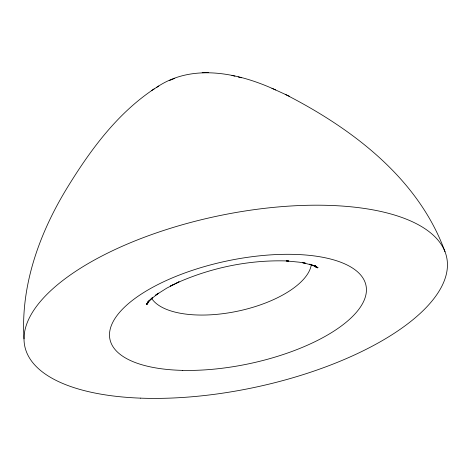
<?xml version="1.0" encoding="UTF-8"?>
<svg xmlns="http://www.w3.org/2000/svg" width="471" height="471" viewBox="0 0 471 471"><rect width="100%" height="100%" fill="white"/><g stroke="black" fill="none" stroke-linecap="round" stroke-linejoin="round"><path stroke-width="0.71" d="M148.324 301.428L147.464 304.03L148.418 301.305M148.365 301.246L146.923 304.378L148.73 300.922L146.575 304.425L149.066 300.828L146.552 303.983L152.498 297.537L149.784 300.162L158.433 293.156L155.707 295.134L166.816 288.099L179.045 281.864L170.42 286.056L172.733 284.926M154.164 88.919C116.938 113.641 89.961 150.602 66.929 188.229C39.482 233.21 20.488 285.497 24.021 338.849M156.443 87.488C192.203 62.861 238.98 73.017 275.617 89.955M151.397 90.668L158.815 85.987M176.996 282.871C211.95 267.322 250.525 259.492 288.794 261.022L286.227 260.916L299.315 262.188L305.644 263.277L302.37 262.571L313.209 265.444L309.688 264.143L318.043 267.711L314.469 265.844L317.737 267.793L314.934 265.85M174.818 78.31L169.248 80.623M202.165 72.699L204.65 72.664M205.35 72.64L208.37 72.599M231.926 75.425L234.941 76.167M238.161 76.95L241.564 77.792M285.196 94.347C352.249 128.607 418.46 178.456 445.007 251.726M271.944 88.289L289.353 96.231M314.899 265.862L317.525 267.864L315.982 266.498M314.94 265.644L316.948 267.663L315.576 266.144M314.975 265.709L316.147 267.345L314.981 265.715M311.272 264.996A82.725 36.226 -11.9 0 1 237.596 311.196A82.725 36.226 -11.9 0 1 151.715 298.52M140.37 398.136A215.577 87.653 -11.9 0 0 447.114 259.862A215.577 87.653 -11.9 0 0 119.722 247.393A215.577 87.653 -11.9 0 0 140.37 398.136M182.736 370.377A130.82 52.552 -11.9 0 0 366.026 285.661A130.82 52.552 -11.9 0 0 165.121 281.069A130.82 52.552 -11.9 0 0 182.736 370.377"/></g></svg>
